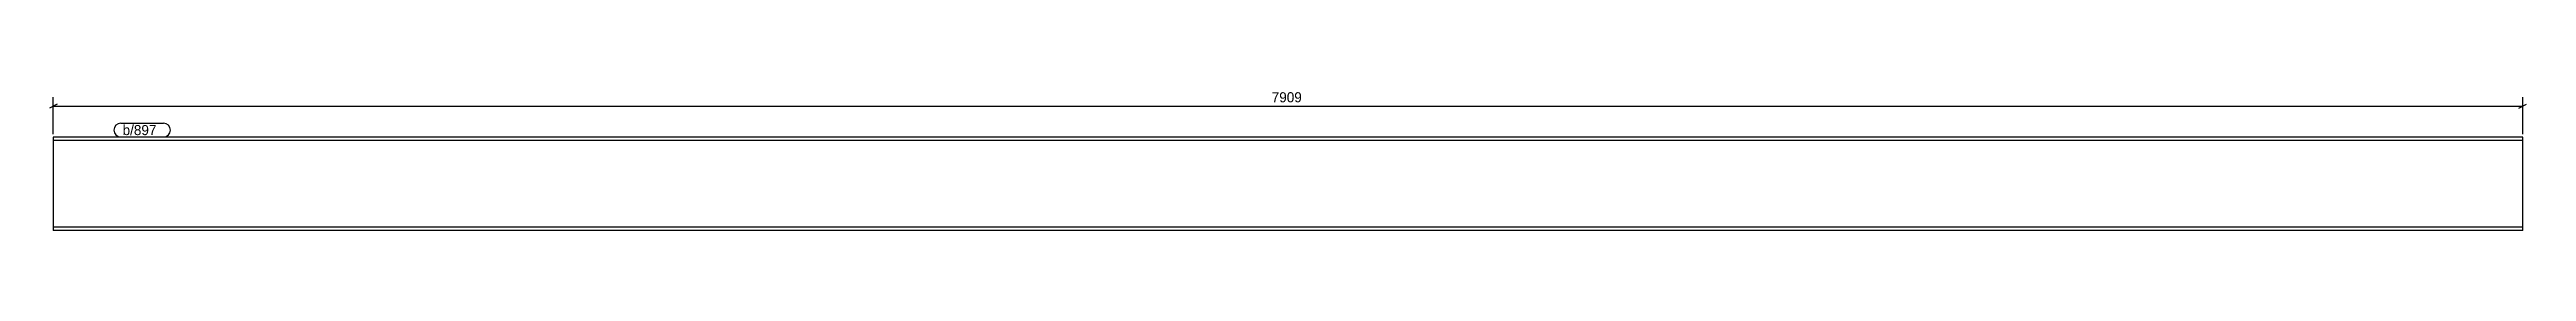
# Model space of a CAD drawing. Header units: millimetres. Extents: x 32 to 7965, y 32 to 483.
import ezdxf

# ---------------------------------------------------------------- set-up
doc = ezdxf.new("R2010")
doc.units = ezdxf.units.MM
doc.styles.add('Comic Sans MS', font='COMIC.TTF', dxfattribs={"height": 0.2})

msp = doc.modelspace()

# ---------------------------------------------------------------- linework, layer by layer
at = {"color": 8, "linetype": 'Continuous'}
for p, q in [((56, 438), (32, 426)), ((44, 342), (44, 460.4)), ((44, 432), (7952.7, 432)), ((7940.7, 426), (7964.7, 438)), ((7952.7, 342), (7952.7, 460.4))]:
    msp.add_line(p, q, dxfattribs=at)
at = {"color": 7, "linetype": 'Continuous'}
for p, q in [((7952.7, 332), (44, 332)), ((44, 332), (44, 32)), ((7952.7, 321.3), (44, 321.3)), ((7952.7, 32), (7952.7, 332)), ((7952.7, 42.7), (44, 42.7)), ((7952.7, 32), (44, 32))]:
    msp.add_line(p, q, dxfattribs=at)

# ---------------------------------------------------------------- next in the draw order: wipeouts: each hides what was drawn before it
at = {"color": 0}
for points in [[(4056.9, 438), (4056.9, 482.8), (3939.8, 482.8), (3939.8, 438)], [(391.4, 339), (391.4, 371), (266, 371), (266, 339)]]:
    msp.add_wipeout(points, dxfattribs=at)

# ---------------------------------------------------------------- next in the draw order: texts
at = {"color": 3, "style": 'Comic Sans MS'}
msp.add_text('7909', height=32.38, dxfattribs=at).set_placement((3946.2, 444.4))

# ---------------------------------------------------------------- next in the draw order: wipeouts: each hides what was drawn before it
at = {"color": 0}
msp.add_wipeout([(391.4, 339), (391.4, 371), (266, 371), (266, 339)], dxfattribs=at)

# ---------------------------------------------------------------- next in the draw order: linework, layer by layer
at = {"color": 7, "linetype": 'Continuous'}
for p, q in [((260, 377), (397.4, 377)), ((260, 333), (397.4, 333))]:
    msp.add_line(p, q, dxfattribs=at)
for centre, start, end in [((260, 355), 90, 270), ((397.4, 355), 270, 90)]:
    msp.add_arc(centre, 22, start, end, dxfattribs=at)

# ---------------------------------------------------------------- next in the draw order: texts
at = {"color": 3, "style": 'Comic Sans MS'}
msp.add_text('b/897', height=32.38, dxfattribs=at).set_placement((266, 339))

doc.saveas('drawing.dxf')
